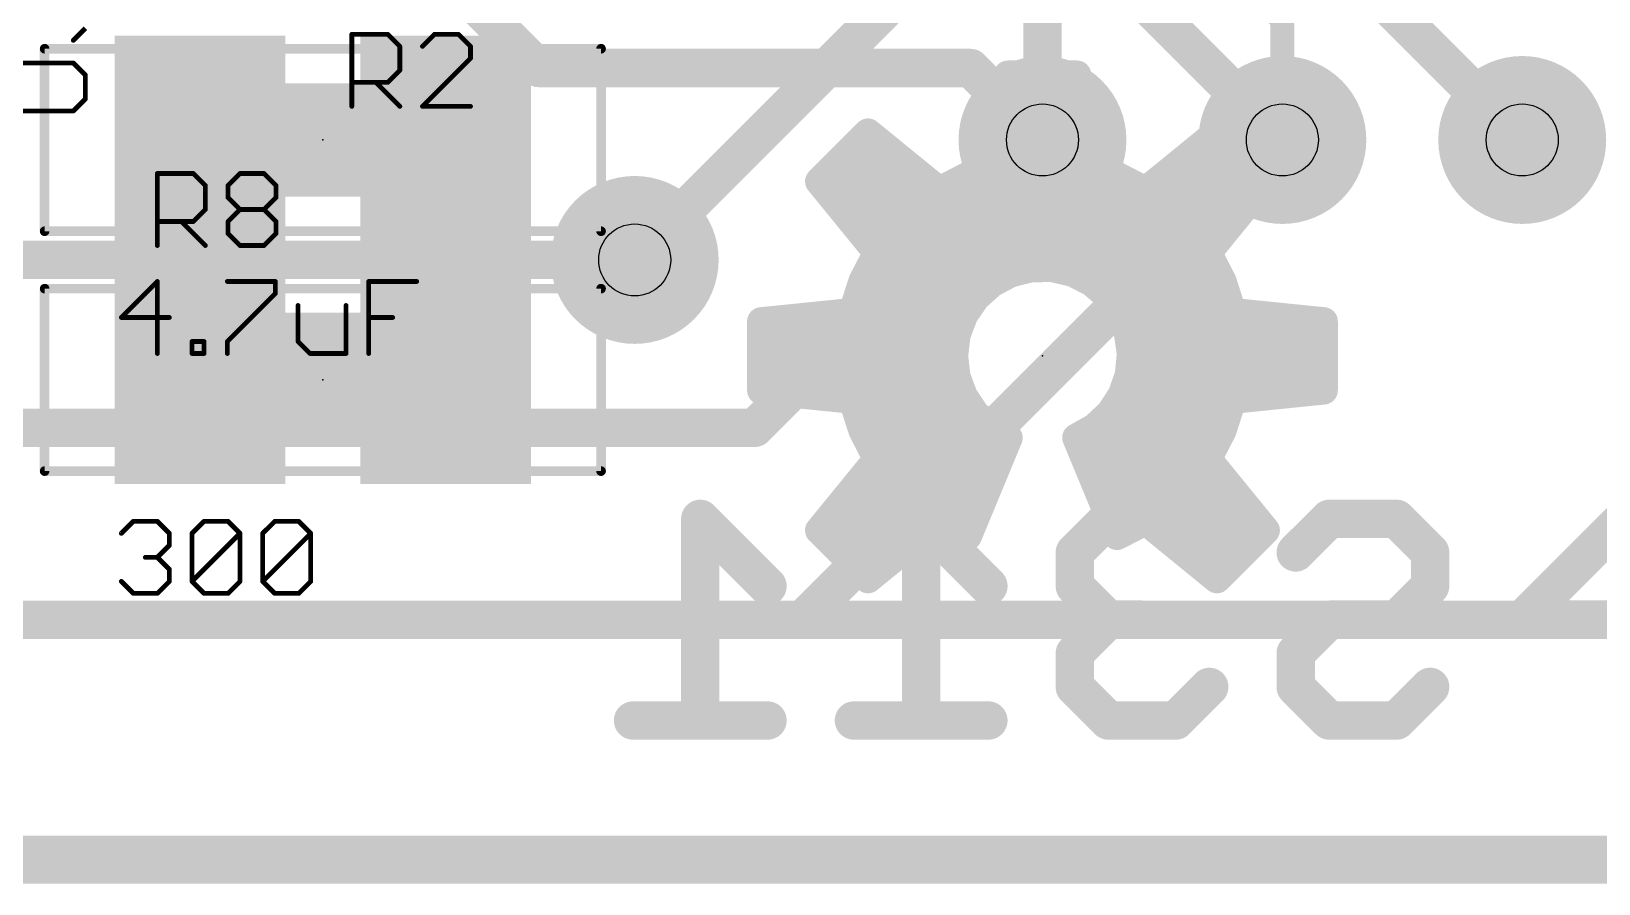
# Model space of a CAD drawing. Extents: x -36 to 72, y -11 to 13.
# Drawn here: x 7.35 to 15.64, y -0.13 to 4.39 of the extents above; entities that cross this region are included whole.
import ezdxf

# ---------------------------------------------------------------- set-up
doc = ezdxf.new("R2010")
doc.units = 0
for name, color, linetype in [('1', 12, 'CONTINUOUS'), ('16', 132, 'CONTINUOUS'), ('18', 110, 'CONTINUOUS'), ('20', 53, 'CONTINUOUS'), ('21', 53, 'CONTINUOUS'), ('22', 53, 'CONTINUOUS'), ('23', 53, 'CONTINUOUS'), ('25', 253, 'CONTINUOUS'), ('27', 253, 'CONTINUOUS'), ('29', 253, 'CONTINUOUS'), ('31', 253, 'CONTINUOUS'), ('35', 253, 'CONTINUOUS'), ('39', 12, 'CONTINUOUS'), ('44', 253, 'CONTINUOUS'), ('51', 53, 'CONTINUOUS')]:
    doc.layers.add(name, color=color, linetype=linetype)

# ---------------------------------------------------------------- blocks, each defined once
blk = doc.blocks.new('RECT')
blk.add_solid([(-0.5, -0.5), (0.5, -0.5), (-0.5, 0.5), (0.5, 0.5)])
blk = doc.blocks.new('ROUNDV')
at = {"const_width": 0.5}
blk.add_lwpolyline([(0, -0.25, 1), (0, 0.25, 1), (0, -0.25)], format="xyb", dxfattribs=at)

msp = doc.modelspace()

# ---------------------------------------------------------------- linework, layer by layer
at = {"layer": '1'}
for points, const_width in [([(12.7, 3.81), (12.7, 5.79)], 0.2032), ([(15.24, 3.81), (13.26, 5.79)], 0.2032), ([(13.97, 4.445), (12.9794, 5.4356)], 0.127), ([(10.541, 3.175), (12.14, 4.774)], 0.2032), ([(13.97, 3.81), (13.97, 4.445)], 0.127), ([(9.54, 3.175), (9.54, 3.81)], 0.1904), ([(10.541, 3.175), (9.54, 3.175)], 0.2032), ([(9.54, 3.175), (9.54, 2.54)], 0.1904), ([(15.24, 1.27), (16.51, 2.54)], 0.2032), ([(6.35, 1.27), (15.24, 1.27)], 0.2032), ([(21.59, 0), (0, 0)], 0.254)]:
    msp.add_lwpolyline(points, dxfattribs=dict(at, const_width=const_width))
for points, const_width in [([(13.9475, 4.4225, 1), (13.9925, 4.4675)], 0.0635), ([(9.5876, 3.81, 1), (9.4924, 3.81)], 0.0952), ([(12.6492, 3.81, 1), (12.7508, 3.81)], 0.1016), ([(13.9383, 3.81, 1), (14.0018, 3.81)], 0.0635), ([(15.2041, 3.7741, 1), (15.2759, 3.8459)], 0.1016), ([(9.54, 3.2258, 1), (9.54, 3.1242)], 0.1016), ([(9.5876, 3.175, 1), (9.4924, 3.175)], 0.0952), ([(10.5051, 3.2109, 1), (10.5769, 3.1391)], 0.1016), ([(10.541, 3.1242, 1), (10.541, 3.2258)], 0.1016), ([(9.4924, 3.175, 1), (9.5876, 3.175)], 0.0952), ([(9.4924, 2.54, 1), (9.5876, 2.54)], 0.0952), ([(15.2041, 1.3059, 1), (15.2759, 1.2341)], 0.1016), ([(15.24, 1.2192, 1), (15.24, 1.3208)], 0.1016)]:
    msp.add_lwpolyline(points, format="xyb", dxfattribs=dict(at, const_width=const_width))
at = {"layer": '16'}
for points, const_width in [([(12.065, 6.985), (15.24, 3.81)], 0.2032), ([(13.97, 3.81), (12.7, 5.08)], 0.2032), ([(10.033, 4.191), (9.652, 4.572)], 0.2032), ([(12.319, 4.191), (10.033, 4.191)], 0.2032), ([(12.7, 3.81), (12.319, 4.191)], 0.2032), ([(11.176, 2.286), (12.7, 3.81)], 0.2032), ([(11.43, 1.27), (13.97, 3.81)], 0.2032), ([(6.985, 3.175), (10.541, 3.175)], 0.2032), ([(5.334, 2.286), (11.176, 2.286)], 0.2032), ([(1.27, 1.27), (11.43, 1.27)], 0.2032), ([(21.59, 0), (0, 0)], 0.254)]:
    msp.add_lwpolyline(points, dxfattribs=dict(at, const_width=const_width))
at = {"layer": '16', "const_width": 0.1016}
for points in [[(10.033, 4.2418, 1), (10.033, 4.1402)], [(9.9971, 4.1551, 1), (10.0689, 4.2269)], [(12.3549, 4.2269, 1), (12.2831, 4.1551)], [(12.319, 4.1402, 1), (12.319, 4.2418)], [(12.7359, 3.7741, 1), (12.6641, 3.8459)], [(14.0059, 3.7741, 1), (13.9341, 3.8459)], [(12.6641, 3.7741, 1), (12.7359, 3.8459)], [(13.9341, 3.7741, 1), (14.0059, 3.8459)], [(15.2041, 3.7741, 1), (15.2759, 3.8459)], [(10.541, 3.1242, 1), (10.541, 3.2258)], [(11.1401, 2.3219, 1), (11.2119, 2.2501)], [(11.176, 2.2352, 1), (11.176, 2.3368)], [(11.3941, 1.3059, 1), (11.4659, 1.2341)], [(11.43, 1.2192, 1), (11.43, 1.3208)]]:
    msp.add_lwpolyline(points, format="xyb", dxfattribs=at)
at = {"layer": '20', "const_width": 0.2032}
msp.add_lwpolyline([(0, 0), (21.59, 0)], dxfattribs=at)
at = {"layer": '21'}
for points, const_width in [([(12.5172, 4.1558), (12.468, 3.6719)], 0.15), ([(12.8828, 4.1558), (12.5172, 4.1558)], 0.15), ([(12.932, 3.6719), (12.8828, 4.1558)], 0.15), ([(12.5064, 4.05), (12.8936, 4.05)], 0.15), ([(8.89, 3.8405), (8.89, 3.7795)], 0.4064), ([(11.7765, 3.849), (11.518, 3.5905)], 0.15), ([(12.1535, 3.5416), (11.7765, 3.849)], 0.15), ([(12.4912, 3.9), (12.9088, 3.9)], 0.15), ([(13.6235, 3.849), (13.2465, 3.5416)], 0.15), ([(13.882, 3.5905), (13.6235, 3.849)], 0.15), ([(11.6775, 3.75), (11.8979, 3.75)], 0.15), ([(12.4759, 3.75), (12.9241, 3.75)], 0.15), ([(13.5021, 3.75), (13.7225, 3.75)], 0.15), ([(12.468, 3.6719), (12.3053, 3.6198)], 0.15), ([(13.0947, 3.6198), (12.932, 3.6719)], 0.15), ([(11.518, 3.5905), (11.8254, 3.2135)], 0.15), ([(11.5275, 3.6), (12.0819, 3.6)], 0.15), ([(12.3053, 3.6198), (12.1535, 3.5416)], 0.15), ([(12.2669, 3.6), (13.1331, 3.6)], 0.15), ([(13.2465, 3.5416), (13.0947, 3.6198)], 0.15), ([(13.3181, 3.6), (13.8725, 3.6)], 0.15), ([(13.5746, 3.2135), (13.882, 3.5905)], 0.15), ([(11.6326, 3.45), (13.7674, 3.45)], 0.15), ([(11.7549, 3.3), (13.6451, 3.3)], 0.15), ([(11.8254, 3.2135), (11.7472, 3.0617)], 0.15), ([(13.6528, 3.0617), (13.5746, 3.2135)], 0.15), ([(11.7927, 3.15), (13.6073, 3.15)], 0.15), ([(12.4311, 3.0509), (12.5301, 3.1038)], 0.15), ([(12.5301, 3.1038), (12.6388, 3.1316)], 0.15), ([(12.6388, 3.1316), (12.751, 3.1328)], 0.15), ([(12.751, 3.1328), (12.8602, 3.1074)], 0.15), ([(12.8602, 3.1074), (12.9603, 3.0566)], 0.15), ([(11.7472, 3.0617), (11.6951, 2.899)], 0.15), ([(11.7274, 3), (12.3743, 3)], 0.15), ([(12.3476, 2.976), (12.4311, 3.0509)], 0.15), ([(12.9603, 3.0566), (13.0455, 2.9836)], 0.15), ([(13.0263, 3), (13.6726, 3)], 0.15), ([(13.7049, 2.899), (13.6528, 3.0617)], 0.15), ([(12.2842, 2.8834), (12.3476, 2.976)], 0.15), ([(13.0455, 2.9836), (13.1109, 2.8924)], 0.15), ([(11.6951, 2.899), (11.2112, 2.8498)], 0.15), ([(11.2112, 2.8498), (11.2112, 2.4842)], 0.15), ([(11.2132, 2.85), (12.2716, 2.85)], 0.15), ([(12.2447, 2.7784), (12.2842, 2.8834)], 0.15), ([(13.1109, 2.8924), (13.1527, 2.7883)], 0.15), ([(13.1279, 2.85), (14.1868, 2.85)], 0.15), ([(14.1888, 2.8498), (13.7049, 2.899)], 0.15), ([(14.1888, 2.4842), (14.1888, 2.8498)], 0.15), ([(12.2312, 2.667), (12.2447, 2.7784)], 0.15), ([(13.1527, 2.7883), (13.1685, 2.6772)], 0.15), ([(11.2112, 2.7), (12.2352, 2.7)], 0.15), ([(12.2441, 2.5576), (12.2312, 2.667)], 0.15), ([(13.1685, 2.6772), (13.1576, 2.5655)], 0.15), ([(13.1653, 2.7), (14.1888, 2.7)], 0.15), ([(11.2112, 2.55), (12.2469, 2.55)], 0.15), ([(12.2823, 2.4542), (12.2441, 2.5576)], 0.15), ([(13.1576, 2.5655), (13.1203, 2.4597)], 0.15), ([(13.1521, 2.55), (14.1888, 2.55)], 0.15), ([(11.2112, 2.4842), (11.6951, 2.435)], 0.15), ([(11.6951, 2.435), (11.7472, 2.2723)], 0.15), ([(12.3435, 2.3625), (12.2823, 2.4542)], 0.15), ([(13.1203, 2.4597), (13.059, 2.3657)], 0.15), ([(13.6528, 2.2723), (13.7049, 2.435)], 0.15), ([(13.7049, 2.435), (14.1888, 2.4842)], 0.15), ([(11.7063, 2.4), (12.3185, 2.4)], 0.15), ([(12.4244, 2.2877), (12.3435, 2.3625)], 0.15), ([(13.059, 2.3657), (12.9772, 2.289)], 0.15), ([(13.0814, 2.4), (13.6937, 2.4)], 0.15), ([(11.7472, 2.2723), (11.8254, 2.1205)], 0.15), ([(11.7587, 2.25), (12.4918, 2.25)], 0.15), ([(12.5206, 2.2339), (12.4244, 2.2877)], 0.15), ([(12.9772, 2.289), (12.8794, 2.2339)], 0.15), ([(12.908, 2.25), (13.6413, 2.25)], 0.15), ([(13.5746, 2.1205), (13.6528, 2.2723)], 0.15), ([(12.3053, 1.7142), (12.5206, 2.2339)], 0.15), ([(12.8794, 2.2339), (13.0947, 1.7142)], 0.15), ([(11.8254, 2.1205), (11.518, 1.7435)], 0.15), ([(11.8087, 2.1), (12.4651, 2.1)], 0.15), ([(12.9349, 2.1), (13.5913, 2.1)], 0.15), ([(13.882, 1.7435), (13.5746, 2.1205)], 0.15), ([(11.6864, 1.95), (12.403, 1.95)], 0.15), ([(12.997, 1.95), (13.7136, 1.95)], 0.15), ([(11.5641, 1.8), (12.3408, 1.8)], 0.15), ([(11.7765, 1.485), (12.1535, 1.7924)], 0.15), ([(12.1535, 1.7924), (12.3053, 1.7142)], 0.15), ([(13.0592, 1.8), (13.8359, 1.8)], 0.15), ([(13.0947, 1.7142), (13.2465, 1.7924)], 0.15), ([(13.2465, 1.7924), (13.6235, 1.485)], 0.15), ([(11.518, 1.7435), (11.7765, 1.485)], 0.15), ([(13.6235, 1.485), (13.882, 1.7435)], 0.15), ([(11.6115, 1.65), (11.9789, 1.65)], 0.15), ([(13.4211, 1.65), (13.7885, 1.65)], 0.15), ([(11.7615, 1.5), (11.7949, 1.5)], 0.15), ([(13.6051, 1.5), (13.6385, 1.5)], 0.15)]:
    msp.add_lwpolyline(points, dxfattribs=dict(at, const_width=const_width))
for points, const_width in [([(12.5172, 4.1933, 1), (12.5172, 4.1183)], 0.075), ([(12.5545, 4.152, 1), (12.4799, 4.1596)], 0.075), ([(12.9201, 4.1596, 1), (12.8455, 4.152)], 0.075), ([(12.8828, 4.1183, 1), (12.8828, 4.1933)], 0.075), ([(12.5064, 4.0875, 1), (12.5064, 4.0125)], 0.075), ([(12.8936, 4.0125, 1), (12.8936, 4.0875)], 0.075), ([(8.9916, 3.8405, 1), (8.7884, 3.8405)], 0.2032), ([(11.8002, 3.8781, 1), (11.7528, 3.8199)], 0.075), ([(11.803, 3.8225, 1), (11.75, 3.8755)], 0.075), ([(12.4912, 3.9375, 1), (12.4912, 3.8625)], 0.075), ([(12.9088, 3.8625, 1), (12.9088, 3.9375)], 0.075), ([(13.65, 3.8755, 1), (13.597, 3.8225)], 0.075), ([(13.6472, 3.8199, 1), (13.5998, 3.8781)], 0.075), ([(8.7884, 3.7795, 1), (8.9916, 3.7795)], 0.2032), ([(11.6775, 3.7875, 1), (11.6775, 3.7125)], 0.075), ([(11.8979, 3.7125, 1), (11.8979, 3.7875)], 0.075), ([(12.4759, 3.7875, 1), (12.4759, 3.7125)], 0.075), ([(12.9241, 3.7125, 1), (12.9241, 3.7875)], 0.075), ([(13.5021, 3.7875, 1), (13.5021, 3.7125)], 0.075), ([(13.7225, 3.7125, 1), (13.7225, 3.7875)], 0.075), ([(12.4794, 3.6362, 1), (12.4566, 3.7076)], 0.075), ([(12.9434, 3.7076, 1), (12.9206, 3.6362)], 0.075), ([(11.5471, 3.6142, 1), (11.4889, 3.5668)], 0.075), ([(11.4915, 3.617, 1), (11.5445, 3.564)], 0.075), ([(11.5275, 3.6375, 1), (11.5275, 3.5625)], 0.075), ([(12.0819, 3.5625, 1), (12.0819, 3.6375)], 0.075), ([(12.2669, 3.6375, 1), (12.2669, 3.5625)], 0.075), ([(12.2939, 3.6555, 1), (12.3168, 3.5841)], 0.075), ([(12.3225, 3.5865, 1), (12.2882, 3.6532)], 0.075), ([(12.4307, 3.6757, 1), (12.5053, 3.6681)], 0.075), ([(12.8947, 3.6681, 1), (12.9693, 3.6757)], 0.075), ([(13.1118, 3.6532, 1), (13.0775, 3.5865)], 0.075), ([(13.0832, 3.5841, 1), (13.1061, 3.6555)], 0.075), ([(13.1331, 3.5625, 1), (13.1331, 3.6375)], 0.075), ([(13.3181, 3.6375, 1), (13.3181, 3.5625)], 0.075), ([(13.9111, 3.5668, 1), (13.8529, 3.6142)], 0.075), ([(13.8555, 3.564, 1), (13.9085, 3.617)], 0.075), ([(13.8725, 3.5625, 1), (13.8725, 3.6375)], 0.075), ([(12.1363, 3.5749, 1), (12.1707, 3.5083)], 0.075), ([(12.1298, 3.5125, 1), (12.1772, 3.5707)], 0.075), ([(13.2228, 3.5707, 1), (13.2702, 3.5125)], 0.075), ([(13.2293, 3.5083, 1), (13.2637, 3.5749)], 0.075), ([(11.6326, 3.4875, 1), (11.6326, 3.4125)], 0.075), ([(13.7674, 3.4125, 1), (13.7674, 3.4875)], 0.075), ([(11.7549, 3.3375, 1), (11.7549, 3.2625)], 0.075), ([(13.6451, 3.2625, 1), (13.6451, 3.3375)], 0.075), ([(11.8587, 3.1963, 1), (11.7921, 3.2307)], 0.075), ([(11.7963, 3.1898, 1), (11.8545, 3.2372)], 0.075), ([(13.6079, 3.2307, 1), (13.5413, 3.1963)], 0.075), ([(13.5455, 3.2372, 1), (13.6037, 3.1898)], 0.075), ([(11.7927, 3.1875, 1), (11.7927, 3.1125)], 0.075), ([(12.5208, 3.1401, 1), (12.5394, 3.0674)], 0.075), ([(12.5478, 3.0707, 1), (12.5124, 3.1368)], 0.075), ([(12.6384, 3.1691, 1), (12.6392, 3.0941)], 0.075), ([(12.6481, 3.0953, 1), (12.6295, 3.1679)], 0.075), ([(12.7595, 3.1694, 1), (12.7425, 3.0963)], 0.075), ([(12.7514, 3.0953, 1), (12.7506, 3.1703)], 0.075), ([(12.8772, 3.1408, 1), (12.8433, 3.0739)], 0.075), ([(12.8517, 3.0708, 1), (12.8688, 3.1439)], 0.075), ([(13.6073, 3.1125, 1), (13.6073, 3.1875)], 0.075), ([(11.7274, 3.0375, 1), (11.7274, 2.9625)], 0.075), ([(11.7138, 3.0788, 1), (11.7805, 3.0445)], 0.075), ([(11.7829, 3.0502, 1), (11.7115, 3.0731)], 0.075), ([(12.3743, 2.9625, 1), (12.3743, 3.0375)], 0.075), ([(12.4134, 3.084, 1), (12.4488, 3.0178)], 0.075), ([(12.4561, 3.023, 1), (12.4061, 3.0788)], 0.075), ([(12.9847, 3.0851, 1), (12.9359, 3.0282)], 0.075), ([(12.9434, 3.0232, 1), (12.9773, 3.0901)], 0.075), ([(13.0263, 3.0375, 1), (13.0263, 2.9625)], 0.075), ([(13.6885, 3.0731, 1), (13.6171, 3.0502)], 0.075), ([(13.6195, 3.0445, 1), (13.6862, 3.0788)], 0.075), ([(13.6726, 2.9625, 1), (13.6726, 3.0375)], 0.075), ([(12.3225, 3.0039, 1), (12.3726, 2.9481)], 0.075), ([(12.3785, 2.9548, 1), (12.3166, 2.9972)], 0.075), ([(13.076, 3.0054, 1), (13.015, 2.9617)], 0.075), ([(13.0211, 2.9551, 1), (13.0699, 3.012)], 0.075), ([(11.2487, 2.8498, 1), (11.1737, 2.8498)], 0.075), ([(11.2074, 2.8871, 1), (11.215, 2.8125)], 0.075), ([(11.2132, 2.8875, 1), (11.2132, 2.8125)], 0.075), ([(11.6594, 2.9104, 1), (11.7308, 2.8876)], 0.075), ([(11.6989, 2.8617, 1), (11.6913, 2.9363)], 0.075), ([(12.2532, 2.9046, 1), (12.3151, 2.8622)], 0.075), ([(12.3193, 2.8702, 1), (12.2491, 2.8966)], 0.075), ([(12.2716, 2.8125, 1), (12.2716, 2.8875)], 0.075), ([(13.1456, 2.9064, 1), (13.0761, 2.8784)], 0.075), ([(13.0804, 2.8705, 1), (13.1413, 2.9142)], 0.075), ([(13.1279, 2.8875, 1), (13.1279, 2.8125)], 0.075), ([(13.7087, 2.9363, 1), (13.7011, 2.8617)], 0.075), ([(13.6692, 2.8876, 1), (13.7406, 2.9104)], 0.075), ([(14.2263, 2.8498, 1), (14.1513, 2.8498)], 0.075), ([(14.185, 2.8125, 1), (14.1926, 2.8871)], 0.075), ([(14.1868, 2.8125, 1), (14.1868, 2.8875)], 0.075), ([(12.2096, 2.7916, 1), (12.2797, 2.7652)], 0.075), ([(12.2819, 2.7739, 1), (12.2074, 2.7829)], 0.075), ([(13.1898, 2.7936, 1), (13.1155, 2.783)], 0.075), ([(13.1179, 2.7743, 1), (13.1875, 2.8022)], 0.075), ([(11.2112, 2.7375, 1), (11.2112, 2.6625)], 0.075), ([(12.2684, 2.6714, 1), (12.194, 2.6626)], 0.075), ([(12.2352, 2.6625, 1), (12.2352, 2.7375)], 0.075), ([(13.1653, 2.7375, 1), (13.1653, 2.6625)], 0.075), ([(13.2059, 2.6735, 1), (13.1312, 2.6808)], 0.075), ([(14.1888, 2.6625, 1), (14.1888, 2.7375)], 0.075), ([(12.194, 2.6715, 1), (12.2684, 2.6625)], 0.075), ([(13.1314, 2.6719, 1), (13.2057, 2.6825)], 0.075), ([(11.2112, 2.5875, 1), (11.2112, 2.5125)], 0.075), ([(12.2793, 2.5705, 1), (12.209, 2.5446)], 0.075), ([(12.2069, 2.5532, 1), (12.2814, 2.562)], 0.075), ([(12.2469, 2.5125, 1), (12.2469, 2.5875)], 0.075), ([(13.1521, 2.5875, 1), (13.1521, 2.5125)], 0.075), ([(13.1202, 2.5692, 1), (13.1949, 2.5618)], 0.075), ([(13.1929, 2.5531, 1), (13.1222, 2.578)], 0.075), ([(14.1888, 2.5125, 1), (14.1888, 2.5875)], 0.075), ([(11.215, 2.5215, 1), (11.2074, 2.4469)], 0.075), ([(11.1737, 2.4842, 1), (11.2487, 2.4842)], 0.075), ([(11.7308, 2.4464, 1), (11.6594, 2.4236)], 0.075), ([(11.6913, 2.3977, 1), (11.6989, 2.4723)], 0.075), ([(12.3135, 2.475, 1), (12.2511, 2.4333)], 0.075), ([(12.2471, 2.4412, 1), (12.3175, 2.4671)], 0.075), ([(13.085, 2.4721, 1), (13.1557, 2.4472)], 0.075), ([(13.1518, 2.4392, 1), (13.0889, 2.4801)], 0.075), ([(13.7011, 2.4723, 1), (13.7087, 2.3977)], 0.075), ([(13.7406, 2.4236, 1), (13.6692, 2.4464)], 0.075), ([(14.1513, 2.4842, 1), (14.2263, 2.4842)], 0.075), ([(14.1926, 2.4469, 1), (14.185, 2.5215)], 0.075), ([(11.7063, 2.4375, 1), (11.7063, 2.3625)], 0.075), ([(12.369, 2.3901, 1), (12.3181, 2.335)], 0.075), ([(12.3123, 2.3417, 1), (12.3747, 2.3834)], 0.075), ([(12.3185, 2.3625, 1), (12.3185, 2.4375)], 0.075), ([(13.0276, 2.3862, 1), (13.0905, 2.3452)], 0.075), ([(13.0847, 2.3383, 1), (13.0334, 2.393)], 0.075), ([(13.0814, 2.4375, 1), (13.0814, 2.3625)], 0.075), ([(13.6937, 2.3625, 1), (13.6937, 2.4375)], 0.075), ([(11.7805, 2.2895, 1), (11.7138, 2.2552)], 0.075), ([(11.7587, 2.2875, 1), (11.7587, 2.2125)], 0.075), ([(12.4428, 2.3205, 1), (12.4061, 2.255)], 0.075), ([(12.399, 2.2602, 1), (12.4499, 2.3153)], 0.075), ([(12.4918, 2.2125, 1), (12.4918, 2.2875)], 0.075), ([(12.908, 2.2875, 1), (12.908, 2.2125)], 0.075), ([(12.9515, 2.3163, 1), (13.0028, 2.2616)], 0.075), ([(12.9956, 2.2563, 1), (12.9588, 2.3216)], 0.075), ([(13.6862, 2.2552, 1), (13.6195, 2.2895)], 0.075), ([(13.6413, 2.2125, 1), (13.6413, 2.2875)], 0.075), ([(11.7115, 2.2609, 1), (11.7829, 2.2838)], 0.075), ([(12.5552, 2.2195, 1), (12.486, 2.2483)], 0.075), ([(12.5023, 2.2012, 1), (12.5389, 2.2666)], 0.075), ([(12.914, 2.2483, 1), (12.8448, 2.2195)], 0.075), ([(12.861, 2.2666, 1), (12.8978, 2.2012)], 0.075), ([(13.6171, 2.2838, 1), (13.6885, 2.2609)], 0.075), ([(11.8087, 2.1375, 1), (11.8087, 2.0625)], 0.075), ([(11.7921, 2.1033, 1), (11.8587, 2.1377)], 0.075), ([(11.8545, 2.0968, 1), (11.7963, 2.1442)], 0.075), ([(12.4651, 2.0625, 1), (12.4651, 2.1375)], 0.075), ([(12.9349, 2.1375, 1), (12.9349, 2.0625)], 0.075), ([(13.6037, 2.1442, 1), (13.5455, 2.0968)], 0.075), ([(13.5413, 2.1377, 1), (13.6079, 2.1033)], 0.075), ([(13.5913, 2.0625, 1), (13.5913, 2.1375)], 0.075), ([(11.6864, 1.9875, 1), (11.6864, 1.9125)], 0.075), ([(12.403, 1.9125, 1), (12.403, 1.9875)], 0.075), ([(12.997, 1.9875, 1), (12.997, 1.9125)], 0.075), ([(13.7136, 1.9125, 1), (13.7136, 1.9875)], 0.075), ([(11.5641, 1.8375, 1), (11.5641, 1.7625)], 0.075), ([(12.1707, 1.8257, 1), (12.1363, 1.7591)], 0.075), ([(12.1772, 1.7633, 1), (12.1298, 1.8215)], 0.075), ([(12.3408, 1.7625, 1), (12.3408, 1.8375)], 0.075), ([(13.0592, 1.8375, 1), (13.0592, 1.7625)], 0.075), ([(13.2702, 1.8215, 1), (13.2228, 1.7633)], 0.075), ([(13.2637, 1.7591, 1), (13.2293, 1.8257)], 0.075), ([(13.8359, 1.7625, 1), (13.8359, 1.8375)], 0.075), ([(11.5445, 1.77, 1), (11.4915, 1.717)], 0.075), ([(11.4889, 1.7672, 1), (11.5471, 1.7198)], 0.075), ([(12.2707, 1.7286, 1), (12.3399, 1.6998)], 0.075), ([(12.2881, 1.6809, 1), (12.3225, 1.7475)], 0.075), ([(13.0775, 1.7475, 1), (13.1119, 1.6809)], 0.075), ([(13.0601, 1.6998, 1), (13.1293, 1.7286)], 0.075), ([(13.8529, 1.7198, 1), (13.9111, 1.7672)], 0.075), ([(13.9085, 1.717, 1), (13.8555, 1.77)], 0.075), ([(11.6115, 1.6875, 1), (11.6115, 1.6125)], 0.075), ([(11.9789, 1.6125, 1), (11.9789, 1.6875)], 0.075), ([(13.4211, 1.6875, 1), (13.4211, 1.6125)], 0.075), ([(13.7885, 1.6125, 1), (13.7885, 1.6875)], 0.075), ([(11.7615, 1.5375, 1), (11.7615, 1.4625)], 0.075), ([(11.7528, 1.5141, 1), (11.8002, 1.4559)], 0.075), ([(11.75, 1.4585, 1), (11.803, 1.5115)], 0.075), ([(11.7949, 1.4625, 1), (11.7949, 1.5375)], 0.075), ([(13.6051, 1.5375, 1), (13.6051, 1.4625)], 0.075), ([(13.597, 1.5115, 1), (13.65, 1.4585)], 0.075), ([(13.5998, 1.4559, 1), (13.6472, 1.5141)], 0.075), ([(13.6385, 1.4625, 1), (13.6385, 1.5375)], 0.075)]:
    msp.add_lwpolyline(points, format="xyb", dxfattribs=dict(at, const_width=const_width))
at = {"layer": '22', "const_width": 0.2032}
for points in [[(11.2442, 1.4484), (10.8883, 1.8043)], [(10.8883, 1.8043), (10.8883, 0.7366)], [(12.4136, 1.4484), (12.0577, 1.8043)], [(12.0577, 1.8043), (12.0577, 0.7366)], [(13.0492, 1.8043), (12.8712, 1.6264)], [(13.4051, 1.8043), (13.0492, 1.8043)], [(13.583, 1.6264), (13.4051, 1.8043)], [(14.0406, 1.6264), (14.2186, 1.8043)], [(14.2186, 1.8043), (14.5745, 1.8043)], [(14.5745, 1.8043), (14.7524, 1.6264)], [(12.8712, 1.6264), (12.8712, 1.4484)], [(14.7524, 1.6264), (14.7524, 1.4484)], [(12.8712, 1.4484), (13.0492, 1.2705)], [(14.7524, 1.4484), (14.5745, 1.2705)], [(13.0492, 1.2705), (12.8712, 1.0925)], [(13.0492, 1.2705), (13.2271, 1.2705)], [(14.2186, 1.2705), (14.0406, 1.0925)], [(14.5745, 1.2705), (14.2186, 1.2705)], [(15.9218, 1.2705), (15.21, 1.2705)], [(12.8712, 1.0925), (12.8712, 0.9146)], [(14.0406, 1.0925), (14.0406, 0.9146)], [(12.8712, 0.9146), (13.0492, 0.7366)], [(13.4051, 0.7366), (13.583, 0.9146)], [(14.0406, 0.9146), (14.2186, 0.7366)], [(14.5745, 0.7366), (14.7524, 0.9146)], [(11.2442, 0.7366), (10.5324, 0.7366)], [(12.4136, 0.7366), (11.7018, 0.7366)], [(13.0492, 0.7366), (13.4051, 0.7366)], [(14.2186, 0.7366), (14.5745, 0.7366)]]:
    msp.add_lwpolyline(points, dxfattribs=at)
at = {"layer": '22', "const_width": 0.1016}
for points in [[(10.9242, 1.8402, 1), (10.8524, 1.7684)], [(10.9391, 1.8043, 1), (10.8375, 1.8043)], [(12.0936, 1.8402, 1), (12.0218, 1.7684)], [(12.1085, 1.8043, 1), (12.0069, 1.8043)], [(13.0492, 1.8551, 1), (13.0492, 1.7535)], [(13.0851, 1.7684, 1), (13.0132, 1.8402)], [(13.441, 1.8402, 1), (13.3691, 1.7684)], [(13.4051, 1.7535, 1), (13.4051, 1.8551)], [(14.2186, 1.8551, 1), (14.2186, 1.7535)], [(14.2545, 1.7684, 1), (14.1826, 1.8402)], [(14.6104, 1.8402, 1), (14.5385, 1.7684)], [(14.5745, 1.7535, 1), (14.5745, 1.8551)], [(12.922, 1.6264, 1), (12.8204, 1.6264)], [(12.8353, 1.6623, 1), (12.9071, 1.5904)], [(13.5471, 1.5904, 1), (13.6189, 1.6623)], [(14.0047, 1.6623, 1), (14.0765, 1.5904)], [(14.8032, 1.6264, 1), (14.7016, 1.6264)], [(14.7165, 1.5904, 1), (14.7883, 1.6623)], [(11.2083, 1.4125, 1), (11.2801, 1.4843)], [(12.3777, 1.4125, 1), (12.4495, 1.4843)], [(12.9071, 1.4843, 1), (12.8353, 1.4125)], [(12.8204, 1.4484, 1), (12.922, 1.4484)], [(14.7016, 1.4484, 1), (14.8032, 1.4484)], [(14.7883, 1.4125, 1), (14.7165, 1.4843)], [(13.0492, 1.3213, 1), (13.0492, 1.2197)], [(13.0851, 1.2345, 1), (13.0132, 1.3064)], [(13.0132, 1.2345, 1), (13.0851, 1.3064)], [(13.2271, 1.2197, 1), (13.2271, 1.3213)], [(14.2186, 1.3213, 1), (14.2186, 1.2197)], [(14.2545, 1.2345, 1), (14.1826, 1.3064)], [(14.5385, 1.3064, 1), (14.6104, 1.2345)], [(14.5745, 1.2197, 1), (14.5745, 1.3213)], [(15.21, 1.3213, 1), (15.21, 1.2197)], [(12.922, 1.0925, 1), (12.8204, 1.0925)], [(12.8353, 1.1284, 1), (12.9071, 1.0566)], [(14.0914, 1.0925, 1), (13.9898, 1.0925)], [(14.0047, 1.1284, 1), (14.0765, 1.0566)], [(12.9071, 0.9505, 1), (12.8353, 0.8786)], [(13.6189, 0.8786, 1), (13.5471, 0.9505)], [(14.0765, 0.9505, 1), (14.0047, 0.8786)], [(14.7883, 0.8786, 1), (14.7165, 0.9505)], [(12.8204, 0.9146, 1), (12.922, 0.9146)], [(13.9898, 0.9146, 1), (14.0914, 0.9146)], [(10.5324, 0.7874, 1), (10.5324, 0.6858)], [(11.2442, 0.6858, 1), (11.2442, 0.7874)], [(11.7018, 0.7874, 1), (11.7018, 0.6858)], [(12.4136, 0.6858, 1), (12.4136, 0.7874)], [(13.0492, 0.7874, 1), (13.0492, 0.6858)], [(13.4051, 0.6858, 1), (13.4051, 0.7874)], [(14.2186, 0.7874, 1), (14.2186, 0.6858)], [(14.5745, 0.6858, 1), (14.5745, 0.7874)], [(10.8375, 0.7366, 1), (10.9391, 0.7366)], [(12.0069, 0.7366, 1), (12.1085, 0.7366)], [(13.0132, 0.7007, 1), (13.0851, 0.7725)], [(13.3691, 0.7725, 1), (13.441, 0.7007)], [(14.1826, 0.7007, 1), (14.2545, 0.7725)], [(14.5385, 0.7725, 1), (14.6104, 0.7007)]]:
    msp.add_lwpolyline(points, format="xyb", dxfattribs=at)
at = {"layer": '23'}
for p in [(8.89, 3.81), (12.7, 2.667), (8.89, 2.54)]:
    msp.add_point(p, dxfattribs=at)
at = {"layer": '25', "const_width": 0.0254}
for points in [[(7.6327, 4.401), (7.5691, 4.3375)], [(9.0433, 3.9878), (9.0433, 4.3691)], [(9.0433, 4.3691), (9.2339, 4.3691)], [(9.2339, 4.3691), (9.2975, 4.3056)], [(9.2975, 4.3056), (9.2975, 4.1785)], [(9.481, 4.3691), (9.4175, 4.3056)], [(9.6082, 4.3691), (9.481, 4.3691)], [(9.6717, 4.3056), (9.6082, 4.3691)], [(9.6717, 4.242), (9.6717, 4.3056)], [(9.4175, 3.9878), (9.6717, 4.242)], [(7.5691, 4.2175), (7.2514, 4.2175)], [(7.6327, 4.1539), (7.5691, 4.2175)], [(7.6327, 4.0268), (7.6327, 4.1539)], [(9.2975, 4.1785), (9.2339, 4.1149)], [(9.2339, 4.1149), (9.0433, 4.1149)], [(9.1704, 4.1149), (9.2975, 3.9878)], [(7.5691, 3.9633), (7.6327, 4.0268)], [(9.6717, 3.9878), (9.4175, 3.9878)], [(7.2514, 3.9633), (7.5691, 3.9633)], [(8.0137, 3.2512), (8.0137, 3.6325)], [(8.0137, 3.6325), (8.2044, 3.6325)], [(8.2044, 3.6325), (8.2679, 3.569)], [(8.2679, 3.569), (8.2679, 3.4419)], [(8.3879, 3.569), (8.4515, 3.6325)], [(8.3879, 3.5054), (8.3879, 3.569)], [(8.4515, 3.6325), (8.5786, 3.6325)], [(8.5786, 3.6325), (8.6421, 3.569)], [(8.6421, 3.569), (8.6421, 3.5054)], [(8.4515, 3.4419), (8.3879, 3.5054)], [(8.6421, 3.5054), (8.5786, 3.4419)], [(8.2679, 3.4419), (8.2044, 3.3783)], [(8.3879, 3.3783), (8.4515, 3.4419)], [(8.4515, 3.4419), (8.5786, 3.4419)], [(8.5786, 3.4419), (8.6421, 3.3783)], [(8.2044, 3.3783), (8.0137, 3.3783)], [(8.1408, 3.3783), (8.2679, 3.2512)], [(8.3879, 3.3148), (8.3879, 3.3783)], [(8.4515, 3.2512), (8.3879, 3.3148)], [(8.6421, 3.3148), (8.5786, 3.2512)], [(8.6421, 3.3783), (8.6421, 3.3148)], [(8.5786, 3.2512), (8.4515, 3.2512)]]:
    msp.add_lwpolyline(points, dxfattribs=at)
at = {"layer": '25', "const_width": 0.0127}
for points in [[(7.5647, 4.342, 1), (7.5736, 4.333)], [(9.0496, 4.3691, 1), (9.0369, 4.3691)], [(9.0433, 4.3755, 1), (9.0433, 4.3628)], [(9.2384, 4.3736, 1), (9.2295, 4.3646)], [(9.2339, 4.3628, 1), (9.2339, 4.3755)], [(9.3039, 4.3056, 1), (9.2912, 4.3056)], [(9.293, 4.3011, 1), (9.302, 4.3101)], [(9.413, 4.3101, 1), (9.422, 4.3011)], [(9.481, 4.3755, 1), (9.481, 4.3628)], [(9.4855, 4.3646, 1), (9.4766, 4.3736)], [(9.6126, 4.3736, 1), (9.6037, 4.3646)], [(9.6082, 4.3628, 1), (9.6082, 4.3755)], [(9.6781, 4.3056, 1), (9.6654, 4.3056)], [(9.6672, 4.3011, 1), (9.6762, 4.3101)], [(9.6654, 4.242, 1), (9.6781, 4.242)], [(9.6762, 4.2375, 1), (9.6672, 4.2465)], [(7.5736, 4.222, 1), (7.5647, 4.213)], [(7.5691, 4.2111, 1), (7.5691, 4.2239)], [(7.6391, 4.1539, 1), (7.6264, 4.1539)], [(7.6282, 4.1495, 1), (7.6372, 4.1584)], [(9.2912, 4.1785, 1), (9.3039, 4.1785)], [(9.302, 4.174, 1), (9.293, 4.183)], [(9.0433, 4.1213, 1), (9.0433, 4.1086)], [(9.1749, 4.1194, 1), (9.1659, 4.1104)], [(9.2295, 4.1194, 1), (9.2384, 4.1104)], [(9.2339, 4.1086, 1), (9.2339, 4.1213)], [(7.6264, 4.0268, 1), (7.6391, 4.0268)], [(7.6372, 4.0223, 1), (7.6282, 4.0313)], [(9.0369, 3.9878, 1), (9.0496, 3.9878)], [(9.293, 3.9833, 1), (9.302, 3.9923)], [(9.413, 3.9923, 1), (9.422, 3.9833)], [(9.4175, 3.9941, 1), (9.4175, 3.9815)], [(9.6717, 3.9815, 1), (9.6717, 3.9941)], [(7.5647, 3.9678, 1), (7.5736, 3.9588)], [(7.5691, 3.9569, 1), (7.5691, 3.9696)], [(8.0137, 3.6389, 1), (8.0137, 3.6262)], [(8.02, 3.6325, 1), (8.0074, 3.6325)], [(8.2089, 3.637, 1), (8.1999, 3.628)], [(8.2044, 3.6262, 1), (8.2044, 3.6389)], [(8.2743, 3.569, 1), (8.2616, 3.569)], [(8.2634, 3.5645, 1), (8.2724, 3.5735)], [(8.3834, 3.5735, 1), (8.3924, 3.5645)], [(8.3943, 3.569, 1), (8.3816, 3.569)], [(8.4515, 3.6389, 1), (8.4515, 3.6262)], [(8.4559, 3.628, 1), (8.447, 3.637)], [(8.5831, 3.637, 1), (8.5741, 3.628)], [(8.5786, 3.6262, 1), (8.5786, 3.6389)], [(8.6485, 3.569, 1), (8.6358, 3.569)], [(8.6376, 3.5645, 1), (8.6466, 3.5735)], [(8.3924, 3.5099, 1), (8.3834, 3.5009)], [(8.3816, 3.5054, 1), (8.3943, 3.5054)], [(8.6358, 3.5054, 1), (8.6485, 3.5054)], [(8.6466, 3.5009, 1), (8.6376, 3.5099)], [(8.2616, 3.4419, 1), (8.2743, 3.4419)], [(8.2724, 3.4374, 1), (8.2634, 3.4464)], [(8.4515, 3.4482, 1), (8.4515, 3.4355)], [(8.4559, 3.4374, 1), (8.447, 3.4464)], [(8.447, 3.4374, 1), (8.4559, 3.4464)], [(8.5831, 3.4464, 1), (8.5741, 3.4374)], [(8.5741, 3.4464, 1), (8.5831, 3.4374)], [(8.5786, 3.4355, 1), (8.5786, 3.4482)], [(8.0137, 3.3847, 1), (8.0137, 3.372)], [(8.1453, 3.3828, 1), (8.1363, 3.3738)], [(8.1999, 3.3828, 1), (8.2089, 3.3738)], [(8.2044, 3.372, 1), (8.2044, 3.3847)], [(8.3834, 3.3828, 1), (8.3924, 3.3738)], [(8.3924, 3.3192, 1), (8.3834, 3.3103)], [(8.3943, 3.3783, 1), (8.3816, 3.3783)], [(8.3816, 3.3148, 1), (8.3943, 3.3148)], [(8.6485, 3.3783, 1), (8.6358, 3.3783)], [(8.6358, 3.3148, 1), (8.6485, 3.3148)], [(8.6376, 3.3738, 1), (8.6466, 3.3828)], [(8.6466, 3.3103, 1), (8.6376, 3.3192)], [(8.0074, 3.2512, 1), (8.02, 3.2512)], [(8.2634, 3.2467, 1), (8.2724, 3.2557)], [(8.4515, 3.2576, 1), (8.4515, 3.2449)], [(8.447, 3.2467, 1), (8.4559, 3.2557)], [(8.5741, 3.2557, 1), (8.5831, 3.2467)], [(8.5786, 3.2449, 1), (8.5786, 3.2576)]]:
    msp.add_lwpolyline(points, format="xyb", dxfattribs=at)
at = {"layer": '27', "const_width": 0.0254}
for points in [[(8.0139, 3.061), (7.8232, 2.8704)], [(8.0139, 2.6797), (8.0139, 3.061)], [(8.3845, 3.061), (8.6387, 3.061)], [(8.6387, 3.061), (8.6387, 2.9975)], [(9.1329, 2.6797), (9.1329, 3.061)], [(9.1329, 3.061), (9.3871, 3.061)], [(8.6387, 2.9975), (8.3845, 2.7433)], [(8.7587, 2.9339), (8.7587, 2.7433)], [(9.0129, 2.6797), (9.0129, 2.9339)], [(7.8232, 2.8704), (8.0774, 2.8704)], [(9.1329, 2.8704), (9.26, 2.8704)], [(8.1974, 2.6797), (8.1974, 2.7433)], [(8.1974, 2.7433), (8.261, 2.7433)], [(8.261, 2.7433), (8.261, 2.6797)], [(8.3845, 2.7433), (8.3845, 2.6797)], [(8.7587, 2.7433), (8.8223, 2.6797)], [(8.261, 2.6797), (8.1974, 2.6797)], [(8.8223, 2.6797), (9.0129, 2.6797)], [(7.8232, 1.7275), (7.8868, 1.791)], [(7.8868, 1.791), (8.0139, 1.791)], [(8.0139, 1.791), (8.0774, 1.7275)], [(8.1974, 1.7275), (8.261, 1.791)], [(8.261, 1.791), (8.3881, 1.791)], [(8.3881, 1.791), (8.4516, 1.7275)], [(8.5716, 1.7275), (8.6352, 1.791)], [(8.6352, 1.791), (8.7623, 1.791)], [(8.7623, 1.791), (8.8258, 1.7275)], [(8.0774, 1.6639), (8.0139, 1.6004)], [(8.0774, 1.7275), (8.0774, 1.6639)], [(8.1974, 1.4733), (8.1974, 1.7275)], [(8.1974, 1.4733), (8.4516, 1.7275)], [(8.4516, 1.7275), (8.4516, 1.4733)], [(8.5716, 1.4733), (8.5716, 1.7275)], [(8.5716, 1.4733), (8.8258, 1.7275)], [(8.8258, 1.7275), (8.8258, 1.4733)], [(8.0139, 1.6004), (7.9503, 1.6004)], [(8.0139, 1.6004), (8.0774, 1.5368)], [(8.0774, 1.5368), (8.0774, 1.4733)], [(7.8868, 1.4097), (7.8232, 1.4733)], [(8.0139, 1.4097), (7.8868, 1.4097)], [(8.0774, 1.4733), (8.0139, 1.4097)], [(8.261, 1.4097), (8.1974, 1.4733)], [(8.3881, 1.4097), (8.261, 1.4097)], [(8.4516, 1.4733), (8.3881, 1.4097)], [(8.6352, 1.4097), (8.5716, 1.4733)], [(8.7623, 1.4097), (8.6352, 1.4097)], [(8.8258, 1.4733), (8.7623, 1.4097)]]:
    msp.add_lwpolyline(points, dxfattribs=at)
at = {"layer": '27', "const_width": 0.0127}
for points in [[(8.0202, 3.061, 1), (8.0075, 3.061)], [(8.0184, 3.0565, 1), (8.0094, 3.0655)], [(8.3845, 3.0674, 1), (8.3845, 3.0547)], [(8.6451, 3.061, 1), (8.6324, 3.061)], [(8.6387, 3.0547, 1), (8.6387, 3.0674)], [(9.1329, 3.0674, 1), (9.1329, 3.0547)], [(9.1393, 3.061, 1), (9.1266, 3.061)], [(9.3871, 3.0547, 1), (9.3871, 3.0674)], [(8.6324, 2.9975, 1), (8.6451, 2.9975)], [(8.6432, 2.993, 1), (8.6342, 3.002)], [(8.7651, 2.9339, 1), (8.7524, 2.9339)], [(9.0193, 2.9339, 1), (9.0066, 2.9339)], [(7.8232, 2.8767, 1), (7.8232, 2.864)], [(7.8187, 2.8749, 1), (7.8277, 2.8659)], [(8.0774, 2.864, 1), (8.0774, 2.8767)], [(9.1329, 2.8767, 1), (9.1329, 2.864)], [(9.26, 2.864, 1), (9.26, 2.8767)], [(8.1974, 2.7496, 1), (8.1974, 2.7369)], [(8.2038, 2.7433, 1), (8.1911, 2.7433)], [(8.2673, 2.7433, 1), (8.2546, 2.7433)], [(8.261, 2.7369, 1), (8.261, 2.7496)], [(8.38, 2.7477, 1), (8.389, 2.7388)], [(8.3909, 2.7433, 1), (8.3782, 2.7433)], [(8.7632, 2.7477, 1), (8.7542, 2.7388)], [(8.7524, 2.7433, 1), (8.7651, 2.7433)], [(8.0075, 2.6797, 1), (8.0202, 2.6797)], [(8.1974, 2.686, 1), (8.1974, 2.6734)], [(8.1911, 2.6797, 1), (8.2038, 2.6797)], [(8.2546, 2.6797, 1), (8.2673, 2.6797)], [(8.261, 2.6734, 1), (8.261, 2.686)], [(8.3782, 2.6797, 1), (8.3909, 2.6797)], [(8.8223, 2.686, 1), (8.8223, 2.6734)], [(8.8178, 2.6752, 1), (8.8268, 2.6842)], [(9.0066, 2.6797, 1), (9.0193, 2.6797)], [(9.0129, 2.6734, 1), (9.0129, 2.686)], [(9.1266, 2.6797, 1), (9.1393, 2.6797)], [(7.8868, 1.7974, 1), (7.8868, 1.7847)], [(7.8912, 1.7865, 1), (7.8823, 1.7955)], [(8.0184, 1.7955, 1), (8.0094, 1.7865)], [(8.0139, 1.7847, 1), (8.0139, 1.7974)], [(8.261, 1.7974, 1), (8.261, 1.7847)], [(8.2654, 1.7865, 1), (8.2565, 1.7955)], [(8.3926, 1.7955, 1), (8.3836, 1.7865)], [(8.3881, 1.7847, 1), (8.3881, 1.7974)], [(8.6352, 1.7974, 1), (8.6352, 1.7847)], [(8.6397, 1.7865, 1), (8.6307, 1.7955)], [(8.7668, 1.7955, 1), (8.7578, 1.7865)], [(8.7623, 1.7847, 1), (8.7623, 1.7974)], [(7.8187, 1.732, 1), (7.8277, 1.723)], [(8.0838, 1.7275, 1), (8.0711, 1.7275)], [(8.0711, 1.6639, 1), (8.0838, 1.6639)], [(8.0729, 1.723, 1), (8.0819, 1.732)], [(8.0819, 1.6594, 1), (8.0729, 1.6684)], [(8.1929, 1.732, 1), (8.2019, 1.723)], [(8.2038, 1.7275, 1), (8.1911, 1.7275)], [(8.458, 1.7275, 1), (8.4453, 1.7275)], [(8.4561, 1.723, 1), (8.4471, 1.732)], [(8.4471, 1.723, 1), (8.4561, 1.732)], [(8.5671, 1.732, 1), (8.5761, 1.723)], [(8.578, 1.7275, 1), (8.5653, 1.7275)], [(8.8322, 1.7275, 1), (8.8195, 1.7275)], [(8.8303, 1.723, 1), (8.8213, 1.732)], [(8.8213, 1.723, 1), (8.8303, 1.732)], [(7.9503, 1.6067, 1), (7.9503, 1.594)], [(8.0184, 1.6049, 1), (8.0094, 1.5959)], [(8.0094, 1.6049, 1), (8.0184, 1.5959)], [(8.0139, 1.594, 1), (8.0139, 1.6067)], [(8.0838, 1.5368, 1), (8.0711, 1.5368)], [(8.0729, 1.5323, 1), (8.0819, 1.5413)], [(7.8277, 1.4777, 1), (7.8187, 1.4688)], [(7.8868, 1.4161, 1), (7.8868, 1.4034)], [(7.8823, 1.4052, 1), (7.8912, 1.4142)], [(8.0094, 1.4142, 1), (8.0184, 1.4052)], [(8.0139, 1.4034, 1), (8.0139, 1.4161)], [(8.0711, 1.4733, 1), (8.0838, 1.4733)], [(8.0819, 1.4688, 1), (8.0729, 1.4777)], [(8.2019, 1.4777, 1), (8.1929, 1.4688)], [(8.1929, 1.4777, 1), (8.2019, 1.4688)], [(8.1911, 1.4733, 1), (8.2038, 1.4733)], [(8.261, 1.4161, 1), (8.261, 1.4034)], [(8.2565, 1.4052, 1), (8.2654, 1.4142)], [(8.3836, 1.4142, 1), (8.3926, 1.4052)], [(8.3881, 1.4034, 1), (8.3881, 1.4161)], [(8.4453, 1.4733, 1), (8.458, 1.4733)], [(8.4561, 1.4688, 1), (8.4471, 1.4777)], [(8.5761, 1.4777, 1), (8.5671, 1.4688)], [(8.5671, 1.4777, 1), (8.5761, 1.4688)], [(8.5653, 1.4733, 1), (8.578, 1.4733)], [(8.6352, 1.4161, 1), (8.6352, 1.4034)], [(8.6307, 1.4052, 1), (8.6397, 1.4142)], [(8.7578, 1.4142, 1), (8.7668, 1.4052)], [(8.7623, 1.4034, 1), (8.7623, 1.4161)], [(8.8195, 1.4733, 1), (8.8322, 1.4733)], [(8.8303, 1.4688, 1), (8.8213, 1.4777)]]:
    msp.add_lwpolyline(points, format="xyb", dxfattribs=at)
at = {"layer": '39', "const_width": 0.0508}
for points in [[(7.417, 4.293), (10.363, 4.293)], [(7.417, 3.327), (7.417, 4.293)], [(10.363, 4.293), (10.363, 3.327)], [(10.363, 3.327), (7.417, 3.327)], [(7.417, 3.023), (10.363, 3.023)], [(7.417, 2.057), (7.417, 3.023)], [(10.363, 3.023), (10.363, 2.057)], [(10.363, 2.057), (7.417, 2.057)]]:
    msp.add_lwpolyline(points, dxfattribs=at)
at = {"layer": '39', "const_width": 0.0254}
for points in [[(7.417, 4.3057, 1), (7.417, 4.2803)], [(7.4297, 4.293, 1), (7.4043, 4.293)], [(10.3757, 4.293, 1), (10.3503, 4.293)], [(10.363, 4.2803, 1), (10.363, 4.3057)], [(7.417, 3.3397, 1), (7.417, 3.3143)], [(7.4043, 3.327, 1), (7.4297, 3.327)], [(10.3503, 3.327, 1), (10.3757, 3.327)], [(10.363, 3.3143, 1), (10.363, 3.3397)], [(7.417, 3.0357, 1), (7.417, 3.0103)], [(7.4297, 3.023, 1), (7.4043, 3.023)], [(10.3757, 3.023, 1), (10.3503, 3.023)], [(10.363, 3.0103, 1), (10.363, 3.0357)], [(7.417, 2.0697, 1), (7.417, 2.0443)], [(10.363, 2.0443, 1), (10.363, 2.0697)], [(7.4043, 2.057, 1), (7.4297, 2.057)], [(10.3503, 2.057, 1), (10.3757, 2.057)]]:
    msp.add_lwpolyline(points, format="xyb", dxfattribs=at)
at = {"layer": '44'}
for centre in [(12.7, 3.81), (13.97, 3.81), (15.24, 3.81), (10.541, 3.175)]:
    msp.add_circle(centre, 0.1905, dxfattribs=at)
at = {"layer": '51', "const_width": 0.1524}
for points in [[(8.645, 4.034), (9.135, 4.034)], [(9.135, 3.586), (8.645, 3.586)], [(8.645, 2.764), (9.135, 2.764)], [(9.135, 2.316), (8.645, 2.316)]]:
    msp.add_lwpolyline(points, dxfattribs=at)
at = {"layer": '51', "const_width": 0.0762}
for points in [[(8.645, 4.0721, 1), (8.645, 3.9959)], [(9.135, 3.9959, 1), (9.135, 4.0721)], [(8.645, 3.6241, 1), (8.645, 3.5479)], [(9.135, 3.5479, 1), (9.135, 3.6241)], [(8.645, 2.8021, 1), (8.645, 2.7259)], [(9.135, 2.7259, 1), (9.135, 2.8021)], [(8.645, 2.3541, 1), (8.645, 2.2779)], [(9.135, 2.2779, 1), (9.135, 2.3541)]]:
    msp.add_lwpolyline(points, format="xyb", dxfattribs=at)

# ---------------------------------------------------------------- block references
at = {"layer": '1', "xscale": 0.7, "yscale": 0.9}
for p in [(8.24, 3.81), (9.54, 3.81), (8.24, 2.54), (9.54, 2.54)]:
    msp.add_blockref('RECT', p, dxfattribs=at)
at = {"layer": '18', "xscale": 0.889, "yscale": 0.889}
for p in [(12.7, 3.81), (12.7, 3.81), (13.97, 3.81), (13.97, 3.81), (15.24, 3.81), (15.24, 3.81), (10.541, 3.175), (10.541, 3.175)]:
    msp.add_blockref('ROUNDV', p, dxfattribs=at)
at = {"layer": '21', "xscale": 0.4064, "yscale": 0.7112}
msp.add_blockref('RECT', (8.89, 2.54), dxfattribs=at)
at = {"layer": '29', "xscale": 0.9032, "yscale": 1.1032}
for p in [(8.24, 3.81), (9.54, 3.81), (8.24, 2.54), (9.54, 2.54)]:
    msp.add_blockref('RECT', p, dxfattribs=at)
at = {"layer": '31', "xscale": 0.7, "yscale": 0.9}
for p in [(8.24, 3.81), (9.54, 3.81), (8.24, 2.54), (9.54, 2.54)]:
    msp.add_blockref('RECT', p, dxfattribs=at)
at = {"layer": '35', "xscale": 0.3998, "yscale": 0.6}
for p in [(8.89, 3.81), (8.89, 2.54)]:
    msp.add_blockref('RECT', p, dxfattribs=at)
at = {"layer": '51', "xscale": 0.3, "yscale": 0.5999}
for p in [(8.486, 3.8052), (9.2988, 3.8052), (8.486, 2.5352), (9.2988, 2.5352)]:
    msp.add_blockref('RECT', p, dxfattribs=at)

doc.saveas('drawing.dxf')
